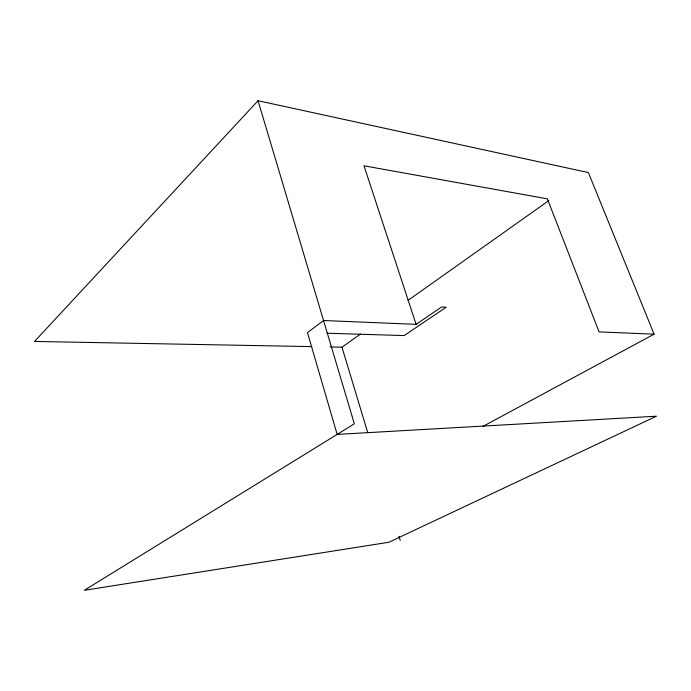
<?xml version="1.0" encoding="UTF-8"?>
<svg xmlns="http://www.w3.org/2000/svg" width="691" height="691" viewBox="0 0 691 691"><rect width="100%" height="100%" fill="white"/><g stroke="black" fill="none" stroke-linecap="round" stroke-linejoin="round"><path stroke-width="1.04" d="M482.638 426.572L654.092 334.168L588.378 172.577L258.054 100.713L34.55 341.432L311.779 346.623M330.117 346.968L341.976 347.184L360.46 334.09M407.984 300.421L548.784 200.64M258.054 100.713L354.336 423.808L84.319 590.287L388.895 542.254L656.45 416.198L337.148 434.406L307.478 332.621L323.561 320.52L416.094 324.338L441.679 306.968L446.153 307.236L404.192 335.576L326.826 333.217M654.092 334.168L599.088 331.896L547.376 198.844L364.002 165.797L416.094 324.338M341.976 347.184L367.672 432.419M399.001 536.337L400.244 540.466"/></g></svg>
